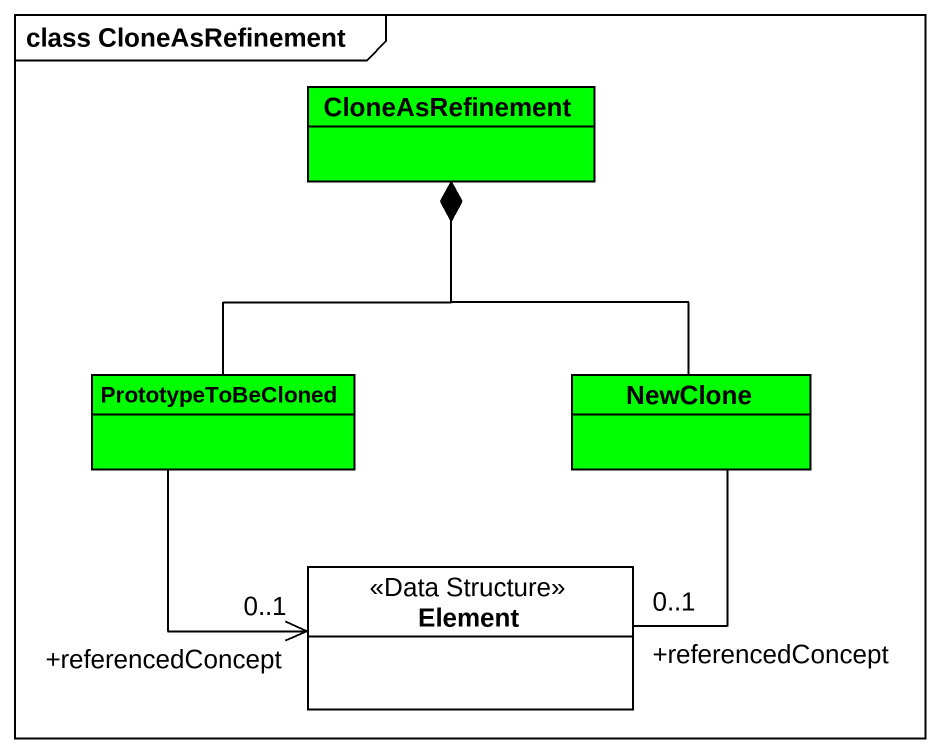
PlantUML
@startuml
mainframe class CloneAsRefinement
hide circle
hide empty members
class CloneAsRefinement #00FF00
class PrototypeToBeCloned #00FF00
class NewClone #00FF00
class Element <<Data Structure>> #FFFFFF
PrototypeToBeCloned -up-* CloneAsRefinement
PrototypeToBeCloned --> "+referencedConcept\n0..1" Element
NewClone -up-* CloneAsRefinement
NewClone -- "+referencedConcept\n0..1" Element
@enduml
